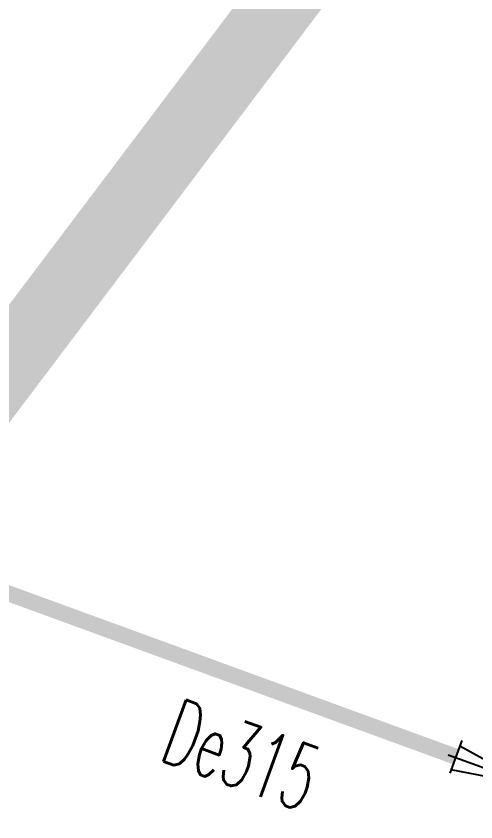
# Model space of a CAD drawing. Extents: x -111898 to 889894, y -2 to 1194865.
# Drawn here: x 556552 to 559134, y 929182 to 933711 of the extents above; entities that cross this region are included whole.
import ezdxf

# ---------------------------------------------------------------- set-up
doc = ezdxf.new("R2010")
doc.units = 0
doc.header["$LTSCALE"] = 10
doc.header["$MEASUREMENT"] = 0
for name, color, linetype in [('0-WALL', 252, 'Continuous'), ('1-单体雨水', 131, 'Continuous'), ('Gps-ZF雨水', 4, 'TG_Y'), ('TEXT_雨水', 4, 'Continuous'), ('虹吸管道配件', 7, 'Continuous')]:
    doc.layers.add(name, color=color, linetype=linetype)
doc.styles.add('_TWT_PIPEDN', font='SIMPLEX', dxfattribs={"width": 0.6, "height": 3, "bigfont": 'HZTXT'})
doc.styles.add('TG_LINETYPE', font='SIMPLEX', dxfattribs={"width": 0.8, "height": 3.5, "bigfont": 'HZTXT'})
doc.linetypes.add('TG_Y', pattern='A,2,-0.3,["Y",TG_LINETYPE,S=0.1,R=0,X=-0.25,Y=-0.15],0', length=2.3)

# ---------------------------------------------------------------- blocks, each defined once
blk = doc.blocks.new('A$C5F4A4BCE')
at = {"layer": '虹吸管道配件'}
for p, q in [((306.9, 346.8), (30.4, 145.9)), ((387.5, 266.3), (277.7, 375.9)), ((332.6, 321.1), (359.9, 348.3)), ((332.6, 321.1), (54.1, 42.5)), ((358.6, 295.2), (158.5, 18.1)), ((176.7, 0), (0, 176.2))]:
    blk.add_line(p, q, dxfattribs=at)

msp = doc.modelspace()

# ---------------------------------------------------------------- hatches: boundary and pattern name
at = {"layer": '0-WALL'}
h = msp.add_hatch(dxfattribs=at)
h.set_pattern_fill('草坪或沼泽', color=8, scale=400, angle=-0.20026)
h.set_pattern_definition([(359.79974, (-824318.4, 704905.5), (1605.5824, 1594.398), [240, -48, 64, -48, 240, -960]), (359.79974, (-824398.3, 704953.8), (1605.5824, 1594.398), [160, -120, 240, -120, 160, -800]), (359.79974, (-823836, 705591.9), (1605.5824, 1594.398), [200, -80, 200, -1120]), (359.79974, (-824634.9, 705914.7), (1605.5824, 1594.398), [80, -160, 80, -1280]), (89.79974, (-824474.9, 705914.1), (-1594.398, 1605.5824), [144, -1456]), (89.79974, (-823998.3, 704952.4), (-1594.398, 1605.5824), [160, -1440]), (89.79974, (-823596, 705591), (-1594.398, 1605.5824), [160, -1440]), (44.79974, (-823790.3, 704935.7), (5.5922, 1599.9902), [160, -2102.7417]), (134.79974, (-824206.3, 704937.2), (-1599.9902, 5.5922), [160, -2102.7417]), (63.23469, (-823838.3, 704943.9), (5.5922, 1599.99023), [160, -3417.7088]), (75.7635, (-823918.27, 704952.15), (5.59221, 1599.99023), [160, -6436.969]), (75.7635, (-823516.03, 705590.75), (5.59221, 1599.99023), [128, -6468.969]), (75.7635, (-824442.9, 705914), (5.59221, 1599.99023), [112, -6484.969]), (103.835987, (-824078.27, 704952.7), (5.59221, 1599.99023), [160, -6436.969]), (103.835987, (-823676.03, 705591.3), (5.59221, 1599.99023), [128, -6468.969]), (103.835987, (-824506.9, 705914.2), (5.59221, 1599.99023), [112, -6484.969]), (116.364795, (-824158.3, 704945), (5.5922, 1599.99023), [160, -3417.7069])])
edge = h.paths.add_edge_path()
edge.add_line((741503.08, 933538.38), (741712.87, 934018.57))
edge.add_line((741712.87, 934018.57), (745060.96, 941812.89))
edge.add_line((745060.96, 941812.89), (766890.86, 1001849.76))
edge.add_line((766890.86, 1001849.76), (760346.98, 1016169.02))
edge.add_line((760346.98, 1016169.02), (737579.78, 1026362.54))
edge.add_line((737579.78, 1026362.54), (720756.11, 1037729.77))
edge.add_line((720756.11, 1037729.77), (653654.65, 1067773.01))
edge.add_line((653654.65, 1067773.01), (467795.25, 820503.81))
edge.add_line((467795.25, 820503.81), (468143.58, 820404.89))
edge.add_line((468143.58, 820404.89), (647181.92, 1058601.18))
edge.add_line((647181.92, 1058601.18), (648464.56, 1058132.56))
edge.add_line((648464.56, 1058132.56), (650350.23, 1063296.8))
edge.add_line((650350.23, 1063296.8), (720796.15, 1037558.69))
edge.add_line((720796.15, 1037558.69), (718909.6, 1032395.07))
edge.add_line((718909.6, 1032395.07), (725484.49, 1029992.9))
edge.add_line((725484.49, 1029992.9), (726513.26, 1032808.65))
edge.add_line((726513.26, 1032808.65), (729331.07, 1031779.14))
edge.add_line((729331.07, 1031779.14), (728302.36, 1028963.46))
edge.add_line((728302.36, 1028963.46), (747084.56, 1022101.19))
edge.add_line((747084.56, 1022101.19), (755217.14, 1018452.95))
edge.add_arc((743028.5, 1006160.87), 17310.64, -14.619994, 45.242091, ccw=False)
edge.add_line((759778.64, 1001791.54), (760685.99, 1001458.08))
edge.add_line((760685.99, 1001458.08), (765094.65, 999847.31))
edge.add_line((765094.65, 999847.31), (740941.69, 933744.02))
edge.add_line((740941.69, 933744.02), (741503.08, 933538.38))

# ---------------------------------------------------------------- linework, layer by layer
at = {"layer": '1-单体雨水', "const_width": 90}
msp.add_lwpolyline([(559022.58, 929547.4), (556260.12, 930556.69)], dxfattribs=at)
at = {"layer": 'Gps-ZF雨水', "ltscale": 0.1, "const_width": 400}
msp.add_lwpolyline([(556290.54, 931463.01), (565682.12, 943917.55)], dxfattribs=at)

# ---------------------------------------------------------------- block references
at = {"layer": '虹吸管道配件', "lineweight": -2, "xscale": 0.7866797424559363, "yscale": 0.7866797424559363, "zscale": 0.7866797424559363, "rotation": 294.9297114489693}
msp.add_blockref('A$C5F4A4BCE', (558930.44, 929581.2), dxfattribs=at)

# ---------------------------------------------------------------- texts
at = {"layer": 'TEXT_雨水', "style": '_TWT_PIPEDN', "width": 0.557143}
msp.add_text('De315', height=367.5, rotation=339.92971, dxfattribs=at).set_placement((557347.24, 929533.98))

doc.saveas('drawing.dxf')
